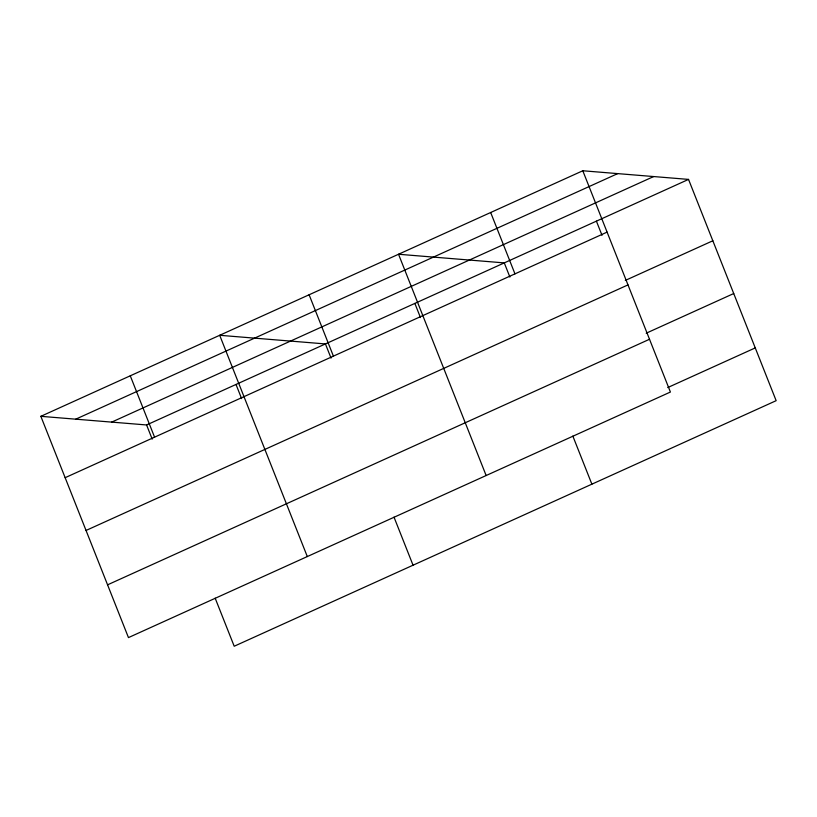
<?xml version="1.0" encoding="UTF-8"?>
<svg xmlns="http://www.w3.org/2000/svg" width="817" height="817" viewBox="0 0 817 817"><rect width="100%" height="100%" fill="white"/><g stroke="black" fill="none" stroke-linecap="round" stroke-linejoin="round"><path stroke-width="1.23" d="M582.797 170.763L670.41 392.037L128.463 637.597L40.85 416.323L582.797 170.763L688.537 179.403L776.15 400.677L234.203 646.237L215.167 598.167M75.746 419.172L617.693 173.613M111.694 422.113L653.651 176.554M40.85 416.323L146.59 424.963L688.537 179.403M65.146 477.69L607.092 232.12M625.311 280.425L712.843 240.77M86.04 530.458L627.987 284.898M646.206 333.203L733.727 293.538M107.568 584.829L649.515 339.259M667.734 387.564L755.255 347.909M596.41 221.152L602.017 235.316M490.67 212.502L514.965 273.869M509.89 277.055L504.283 262.9L398.533 254.25L486.146 475.525M572.85 436.094L591.886 484.175M414.862 303.413L420.469 317.578M309.112 294.763L333.407 356.13M331.038 358.091L325.432 343.937L219.691 335.287L307.304 556.561M394.008 517.13L413.045 565.201M236.011 384.45L241.618 398.614M130.271 375.8L154.566 437.166M146.59 424.963L152.197 439.127"/></g></svg>
